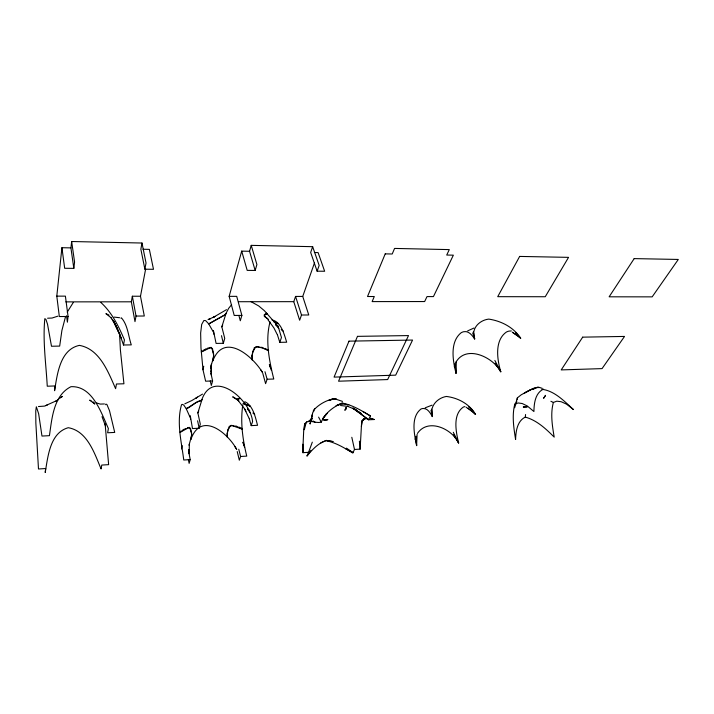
<?xml version="1.0" encoding="UTF-8"?>
<svg xmlns="http://www.w3.org/2000/svg" width="714" height="714" viewBox="0 0 714 714"><rect width="100%" height="100%" fill="white"/><g stroke="black" fill="none" stroke-linecap="round" stroke-linejoin="round"><path stroke-width="1.07" d="M353.091 407.98L368.576 419.787L370.414 415.941C361.579 410.63 352.555 405.07 342.301 403.062C333.563 406.534 324.861 413.183 321.291 422.144C316.338 423.554 311.652 420.251 306.824 421.858L304.699 423.741L303.745 429.462L302.709 452.685L308.573 452.31L312.313 442.153M417.101 434.335L416.601 445.607C414.361 434.514 410.461 417.208 420.885 409.086A30.265 13.414 86.1 0 1 423.188 408.462C427.838 408.292 430.319 413.236 432.416 416.583L431.595 413.183L431.675 409.149M308.573 452.31L307.038 455.951C312.25 449.74 317.971 443.305 325.896 440.69C335.741 442.528 344.38 447.919 352.805 453.051L354.492 449.472L360.124 449.133L361.695 421.18L364.22 418.458L362.462 420.849L361.355 426.436M455.184 367.826L455.237 365.702M211.299 364.229L211.049 369.111L211.282 365.559M416.119 438.217L416.601 445.607L415.959 436.218L415.146 439.503M189.308 444.358L189.228 453.792L189.023 449.463L189.219 453.113M213.834 334.188L213.397 330.564L216.092 343.425L223.33 343.3L224.74 338.374L221.831 326.86L226.026 313.384L224.499 315.151L208.729 323.906L205.677 320.631L203.883 320.488L201.687 324.415L200.643 333.054L200.973 347.798L202.999 369.772L205.623 381.187L212.602 380.964L210.942 373.288M56.799 296.132L65.402 296.14L68.071 316.489L59.333 316.543L56.799 296.132L61.922 247.713L70.927 247.883L73.819 268.375L64.671 268.277L61.922 247.713M456.317 361.462L456.023 373.235C452.819 360.784 449.642 341.997 461.119 332.769A32.737 15.878 88.2 0 1 463.832 331.707C468.768 330.627 472.275 335.464 474.676 338.998C470.597 328.904 479.299 320.149 488.778 319.104C501.371 320.997 513.607 327.298 520.684 338.213L512.616 332.385M70.927 247.883L71.659 241.519L141.988 243.028L146.031 263.02L144.871 269.196L153.492 269.294L149.351 249.373L142.987 249.257M514.651 407.739L516.722 401.018L516.115 402.883L514.758 404.231C511.831 415.816 513.768 427.9 515.588 439.494C515.874 431.381 517.097 421.126 525.281 417.101L525.575 414.522M68.071 316.489L67.393 322.192L66.554 315.775M73.819 268.375L74.577 262.029L71.659 241.519M188.791 452.176L190.201 459.611L183.757 460.012C181.543 442.162 176.385 422.492 181.517 404.776L182.204 404.365L183.712 404.999L186.283 408.819L195.868 402.589L201.5 400.375L202.008 399.474L197.858 412.915L200.304 424.125L199.144 428.221L192.485 428.552L190.299 415.843L190.576 419.564M517.159 399.331L517.373 397.868L521.229 394.788L530.859 389.621L534.42 388.496L530.315 389.862L524.317 393.075L533.42 388.354L536.571 387.461L533.099 389.068L537.937 387.024L542.221 388.318M131.34 301.808L132.349 296.23L140.488 296.239L144.299 316.007L136.035 316.061L134.991 321.621L131.34 301.808L65.84 301.87M141.988 243.028L140.863 249.213L144.871 269.196M342.14 403.963L342.301 403.062L336.071 405.677L342.14 403.963L348.816 404.731M120.862 318.132L121.425 317.855C127.788 325.031 128.315 335.964 131.287 344.88L123.513 345.005L124.441 339.9C118.658 326.307 111.973 312.536 100.844 302.459M140.488 296.239L145.647 268.982M202.999 369.772L203.74 366.237M181.535 448.936L182.231 445.616M541.935 389.291C554.617 390.826 564.408 401.313 573.44 409.559L566.514 404.133L561.168 401.723L556.804 401.179L553.377 402.446C550.289 413.799 552.288 425.731 554.198 437.111C545.915 428.828 536.866 420.287 525.281 417.101M311.572 417.824L312.911 411.996M312.42 414.129L310.126 423.839L311.447 418.529L310.867 420.278M305.699 424L304.351 429.703L304.699 423.741L305.699 424L306.824 421.858M454.327 366.835L455.148 363.372L456.023 373.235L455.523 369.986M310.126 423.839L311.947 416.387M242.849 404.722C240.163 421.751 242.698 439.476 246.749 456.112L240.591 456.496L239.315 460.2L237.235 451.56M229.158 296.346L236.709 296.355L241.876 315.401L234.219 315.445L229.158 296.346L241.698 251.132L249.552 251.283L255.157 270.463L247.196 270.374L241.698 251.132M516.213 402.009L517.373 397.868M190.201 459.611L189.13 463.377L188.371 459.682M212.602 380.964L211.326 385.462L210.255 380.901M249.552 251.283L251.239 245.366L312.652 246.678L319.167 265.421L317.114 271.177L324.647 271.258L318.105 252.586L314.392 252.515M241.876 315.401L240.297 320.747L238.878 315.454M255.157 270.463L256.906 264.555L251.239 245.366M189.005 445.215L191.602 435.799L191.62 433.014L189.844 428.052L189.13 427.347L180.071 432.354L180.544 431.292L181.222 431.649L182.829 429.926L183.489 430.167L183.98 429.248L184.64 429.507L185.167 428.641L187.077 428.489L187.702 427.695L190.522 428.302L191.664 434.424L190.852 439.503C201 410.746 227.686 432.755 236.718 449.418L234.906 446.661M210.844 366.862L213.557 356.982L213.611 353.867L211.755 348.155L210.987 347.325L201.294 352.056L201.794 350.94L202.535 351.35L204.258 349.592L204.972 349.887L205.498 348.932L206.203 349.253L208.077 347.914L208.809 348.352L209.47 347.557L212.469 348.521L213.647 355.438L212.736 361.061C223.946 331.421 252.622 356.099 262.547 372.538L260.565 369.575M65.572 316.498L61.895 330.502L59.681 346.094L51.488 346.245L47.543 324.308L45.937 319.408L44.821 318.658C42.653 341.078 46.026 363.765 47.258 386.212L55.121 385.953L54.576 390.71C57.272 374.234 59.958 349.565 79.37 345.371C99.674 348.985 108.126 371.842 115.614 388.666L116.453 384.007L123.933 383.775L120.389 350.012L119.506 332.572M244.277 402.232L245.125 401.83C253.193 405.855 255.389 417.306 257.549 425.303L251.194 425.624L252.577 421.608C250.81 399.795 213.067 367.621 201.821 399.751L200.723 400.715L197.867 401.447L188.514 407.801L186.622 408.274L186.283 408.819L190.102 417.333M264.992 371.735L267.125 379.232L265.608 383.65L262.752 373.27M271.954 319.934C281.182 321.577 284.333 334.786 286.68 342.22L279.799 342.336L281.459 337.517L278.103 326.262L264.35 310.67L258.709 305.949L251.096 301.71M295.569 296.426L301.504 315.026L299.648 320.247L293.766 301.665L295.569 296.426L302.736 296.435L314.535 262.77M312.652 246.678L310.67 252.444L317.114 271.177M314.713 408.792L313.508 411.737L313.366 410.479C318.533 404.624 325.879 400.438 333.492 398.787L328.895 400.411L334.607 398.742L342.506 401.402M270.044 321.889C265.099 340.471 269.249 360.731 273.774 379.027L267.125 379.232M455.773 362.48C466.055 344.112 493.374 357.303 500.782 371.815C497.176 359.678 494.32 340.649 506.271 332.126A32.094 16.886 88.3 0 1 509.153 331.082L511.376 330.957M197.858 412.915L198.715 411.05M221.831 326.86L222.688 325.102M67.205 312.17L73.274 302.495M105.538 404.731L105.958 404.079L106.939 404.561L109.528 410.773L114.722 432.425L107.627 432.773L108.385 428.57C101.129 412.478 92.365 385.649 70.972 386.685C53.496 395.458 51.97 418.413 49.427 435.674L41.974 436.058L38.645 413.727L36.343 406.801L35.762 410.916L35.852 423.036L38.485 468.991L45.669 468.536L45.214 472.481C47.972 456.496 49.926 432.827 68.258 427.704C87.331 430.997 94.435 453.176 101.076 468.946L101.772 465.064L108.626 464.653L105.101 423.563M417.467 433.398C428.105 417.654 452.194 428.927 458.638 443.01C456.041 432.184 452.39 414.62 463.27 407.114A29.72 14.307 85.9 0 1 464.868 406.605M310.197 421.626L312.375 418.431L309.76 420.492L311.215 419.939L308.787 420.849M307.038 455.951L310.992 450.284M326.584 413.468L322.746 418.725L327.458 413.129M231.622 304.691L228.685 308.287L225.428 314.517L208.729 323.906L213.272 331.894M326.227 440.431L332.974 441.564L326.227 440.431L320.773 442.912M57.272 400.268L55.701 401.411L58.7 399.34M59.664 398.242L62.377 396.413L60.556 397.644M184.81 403.821L191.879 400.518L202.526 394.092M473.935 328.047L467.67 330.877M543.47 389.121C535.179 393.039 534.045 403.419 533.92 411.532L527.307 405.989L522.193 403.517L518.034 402.955L514.758 404.231M196.439 397.823L197.51 397.171L195.832 398.171M226.49 309.671L213.236 317.4L215.093 316.418M55.915 401L44.5 406.105L38.458 406.534M47.427 404.918L45.571 405.677M214.039 316.971L208.033 319.604M361.695 421.18L364.854 418.984L367.71 418.386M432.05 405.15L425.178 407.81M208.702 319.363L210.193 318.801L209.372 319.104M57.888 316.159L52.033 318.042L47.579 318.212M332.081 399.188L336.571 399.01M535.759 387.648L539.614 387.497M274.792 322.389L277.808 323.246L273.873 321.844M301.504 315.026L308.76 314.981L302.736 296.435M238.476 301.719L293.766 301.665M104.431 403.954L100.272 404.088L96.524 402.946M340.569 405.507L347.977 406.4L347.352 406.221L354.742 409.265L353.742 408.81L361.141 413.513L352.903 408.265L368.576 419.787L374.368 419.511L370.905 418.618M119.568 317.721L114.142 317.105M371.815 418.931L373.645 419.546L370.352 418.101M91.16 400.813L89.678 400.143L94.792 403.91L93.025 401.973L94.721 403.838M109.019 315.133L105.904 313.624L111 317.73L110.661 317.311L114.365 322.71L113.089 320.541L119.506 333.616M550.896 401.295L553.377 402.446M267.464 318.649L264.242 316.168L268.518 319.39M238.895 400.875L232.702 396.832L236.37 398.903M345.692 448.74L353.019 452.605L346.424 448.124M468.687 407.007L471.285 408.783L475.56 414.432L468.188 408.274M466.028 407.167L471.918 411.228M363.292 411.755L370.414 415.941M281.218 329.743L283.306 331.01M278.103 326.262L275.533 324.575L278.772 328.502M512.286 332.197L516.561 335.027M313.018 420.921L315.249 422.456M359.222 412.433L354.671 409.086L359.133 412.496M252.863 413.031L254.702 414.388M249.748 410.639L247.455 408.943L250.311 412.826M237.878 400.108L238.315 400.572L237.396 399.519L244.411 408.578L248.963 418.047M515.053 333.554L520.684 338.213L515.669 332.706M472.052 411.032L475.56 414.432C469.517 403.963 458.111 397.903 446.393 396.448C437.111 397.975 429.114 406.712 432.416 416.583L431.863 410.657M267.928 319.729L273.908 327.904L277.202 334.482M112.232 319.345L113.66 321.461M245.964 411.291L244.411 408.578M318.596 417.119L321.291 422.144M494.864 360.436L500.782 371.815L495.221 363.23L497.006 366.594M455.282 437.968L453.64 434.835L458.638 443.01L453.301 432.273M117.31 328.494L113.945 321.952L121.157 338.017M118.462 331.162L113.33 320.881L119.791 334.214L123.513 345.005M102.022 416.681L105.547 426.062M270.642 367.924L269.374 364.533L271.266 370.138M244.09 445.34L242.93 442.198L244.616 447.482M277.451 334.884L279.799 342.336M472.73 332.956L474.676 338.998L473.757 333.135M249.204 418.359L251.194 425.624M238.762 449.231L240.591 456.496M223.33 343.3L221.492 335.678M199.144 428.221L197.6 420.787M351.806 437.289L354.492 449.472M431.015 410.309L431.595 413.183M132.349 296.23L136.035 316.061M359.401 441.145L360.124 449.133M211.38 374.404L211.103 370.637L211.371 375.189M302.843 444.242L303.441 452.64L303.343 444.42M473.418 331.751L473.569 335.696M211.121 367.897L211.157 371.548M227.391 433.648L227.454 437.521L226.981 433.933L227.873 430.828L229.096 427.748L231.095 425.276L242.358 429.168L241.716 428.186L241.1 428.605L240.448 427.659L239.806 428.007L239.128 427.097L238.458 427.4L236.28 426.097L233.942 426.16L233.014 425.455L230.194 426.053L229.158 426.383L229.096 427.748L227.748 429.703L227.391 433.648M252.247 355.768L252.283 360.115L251.792 356.125L252.801 352.636L254.148 349.208L256.335 346.477L262.85 348.155L268.634 350.681L267.928 349.619L267.259 350.047L266.545 349.03L265.858 349.387L265.117 348.405L264.385 348.718L262.011 347.316L259.468 347.397L258.45 346.647L255.353 347.334L254.211 347.727L254.148 349.208L252.658 351.413L252.247 355.768M237.824 399.483L237.405 399.215L239.966 398.43L239.244 398.028L239.395 398.698L237.842 398.715L237.824 399.483M264.653 315.302L264.608 316.302L264.162 315.097L267.197 313.526L266.384 313.169L266.536 313.937L265.215 313.937L265.367 314.571L264.385 314.66L264.653 315.302M545.523 395.386L543.702 398.162L545.523 395.386M348.994 341.149L334.072 377.108L395.672 375.153L412.549 340.06L348.994 341.149M385.221 253.872L367.523 296.515L374.279 296.524L372.137 301.603L424.651 301.549L427.008 296.587L433.434 296.596L453.354 255.166L446.714 255.041L449.293 249.605L394.565 248.427L392.218 253.997L385.221 253.872M357.473 336.356L338.561 381.205L387.657 379.562L408.515 335.58L357.473 336.356M346.094 407.399L344.808 410.309L346.281 408.997L346.094 407.399M519.649 256.424L497.729 296.676L545.246 296.738L568.549 257.361L519.649 256.424M582.686 337.151L561.213 369.906L602.054 368.611L624.527 336.428L582.686 337.151M634.184 258.611L609.131 296.81L652.168 296.863L678.3 259.45L634.184 258.611M327.735 419.662L325.37 420.448L323.326 419.877L327.735 419.662M249.231 405.65L243.046 403.446L250.07 406.132L249.231 405.65M527.146 406.837L523.353 407.016L527.146 406.837"/></g></svg>
